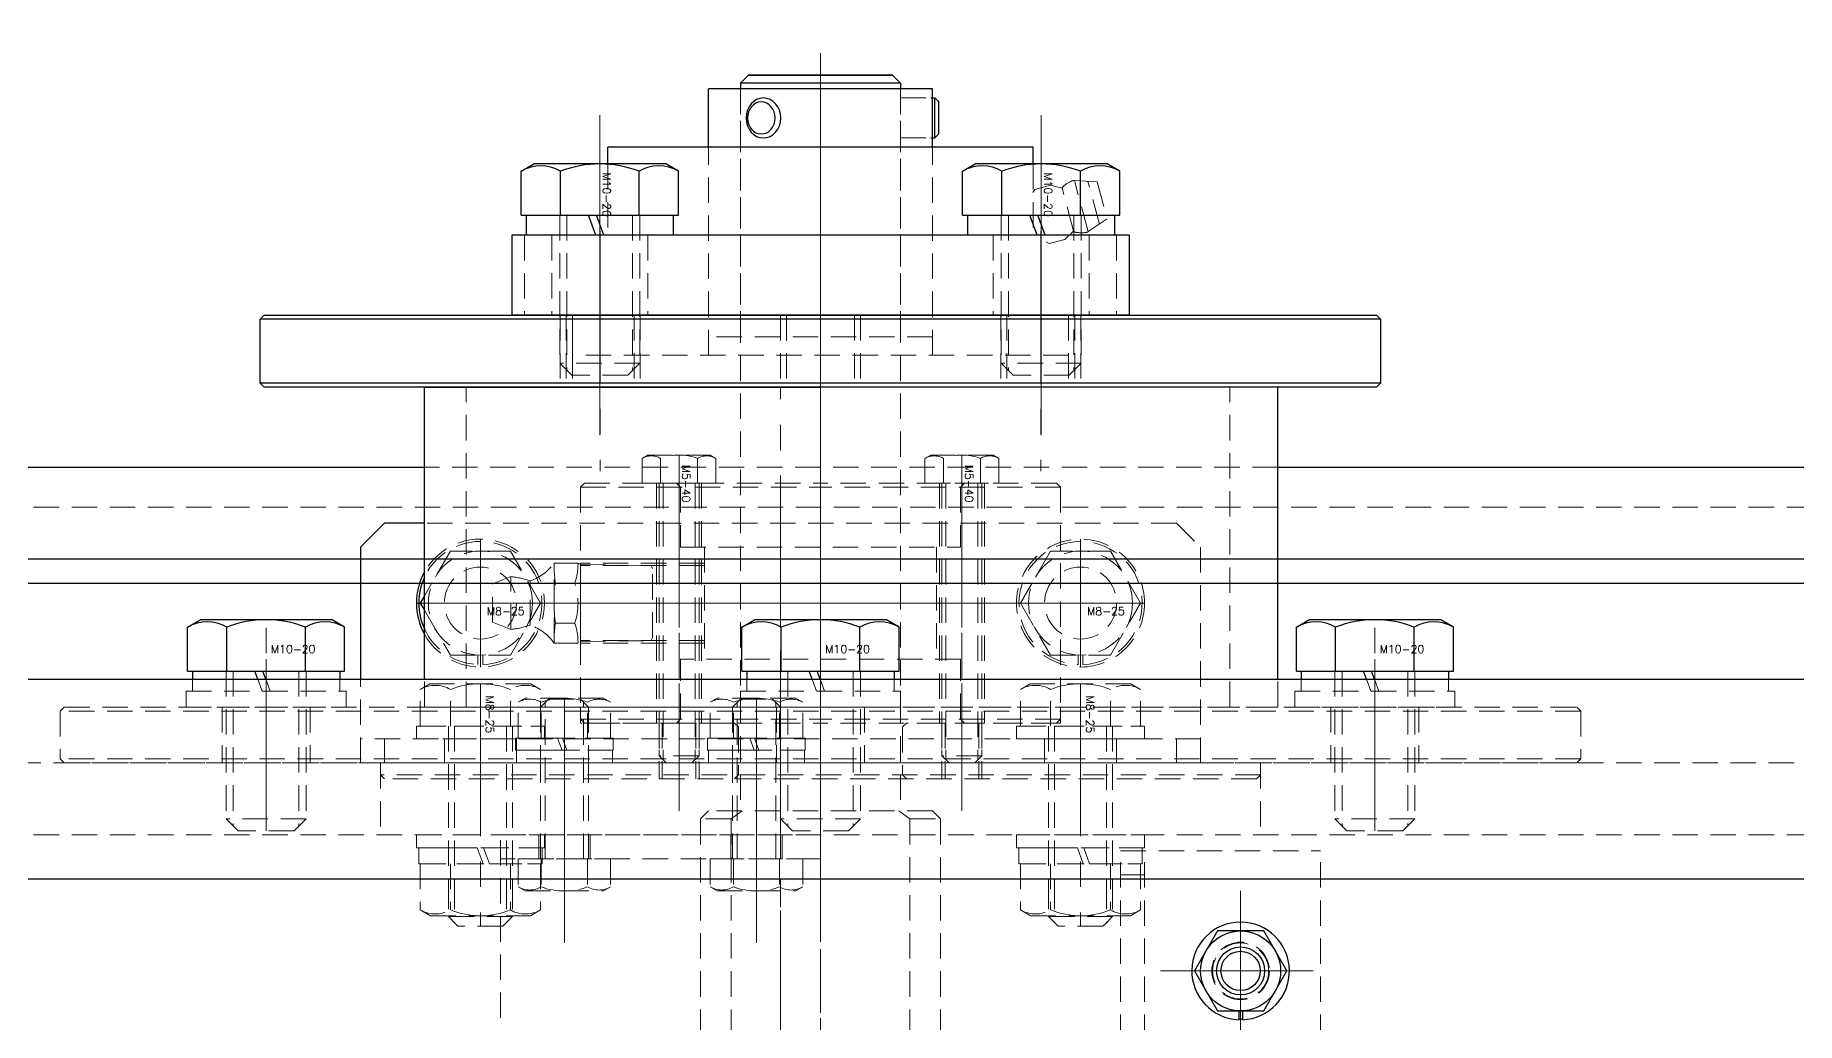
# Model space of a CAD drawing. Header units: millimetres. Extents: x 0 to 51411, y 0 to 16902.
# Drawn here: x 2995 to 3215.1, y 8557.9 to 8681.4 of the extents above; entities that cross this region are included whole.
import ezdxf

# ---------------------------------------------------------------- set-up
doc = ezdxf.new("R2010")
doc.units = ezdxf.units.MM
doc.linetypes.add('CENTER2', pattern=[28.575, 19.05, -3.175, 3.175, -3.175])
doc.linetypes.add('HIDDEN2', pattern=[4.7625, 3.175, -1.5875])
for name, color, linetype, lineweight in [('01_外形線', 7, 'Continuous', 25), ('03_かくれ線', 6, 'HIDDEN2', 13), ('04_中心線', 1, 'CENTER2', 9)]:
    doc.layers.add(name, color=color, linetype=linetype, lineweight=lineweight)
doc.styles.add('KSS_TXT', font='txt.shx', dxfattribs={"bigfont": 'extfont2.shx'})

msp = doc.modelspace()

# ---------------------------------------------------------------- linework, layer by layer
at = {"layer": '01_外形線'}
for p, q in [((3083.139, 8675.366), (3084.139, 8676.366)), ((3083.139, 8675.366), (3084.139, 8676.366)), ((3103.139, 8675.366), (3083.139, 8675.366)), ((3103.139, 8675.366), (3083.139, 8675.366)), ((3083.139, 8675.366), (3083.139, 8674.666)), ((3102.139, 8676.366), (3084.139, 8676.366)), ((3084.139, 8676.366), (3102.139, 8676.366)), ((3103.139, 8675.366), (3102.139, 8676.366)), ((3102.139, 8676.366), (3103.139, 8675.366)), ((3103.139, 8675.366), (3103.139, 8674.666)), ((3107.139, 8674.666), (3079.139, 8674.666)), ((3079.139, 8667.366), (3079.139, 8674.666)), ((3106.914, 8673.516), (3107.414, 8673.516)), ((3107.139, 8667.366), (3107.139, 8674.666)), ((3107.914, 8673.016), (3107.414, 8673.516)), ((3107.414, 8668.516), (3107.414, 8673.516)), ((3107.914, 8669.016), (3107.914, 8673.016)), ((3107.914, 8669.016), (3107.414, 8668.516)), ((3119.716, 8667.366), (3066.562, 8667.366)), ((3066.562, 8665.266), (3066.562, 8667.366)), ((3106.914, 8668.516), (3107.414, 8668.516)), ((3119.716, 8665.266), (3119.716, 8667.366)), ((3055.747, 8664.362), (3057.312, 8665.266)), ((3055.747, 8658.866), (3055.747, 8664.362)), ((3073.812, 8665.266), (3057.312, 8665.266)), ((3060.655, 8658.866), (3060.655, 8664.362)), ((3070.47, 8658.866), (3070.47, 8664.362)), ((3075.377, 8664.362), (3073.812, 8665.266)), ((3075.377, 8658.866), (3075.377, 8664.362)), ((3110.901, 8664.362), (3112.466, 8665.266)), ((3110.901, 8658.866), (3110.901, 8664.362)), ((3128.966, 8665.266), (3112.466, 8665.266)), ((3115.809, 8658.866), (3115.809, 8664.362)), ((3125.624, 8658.866), (3125.624, 8664.362)), ((3130.531, 8664.362), (3128.966, 8665.266)), ((3130.531, 8658.866), (3130.531, 8664.362)), ((3055.747, 8658.866), (3075.377, 8658.866)), ((3056.362, 8658.866), (3056.362, 8656.366)), ((3065.062, 8656.366), (3064.152, 8658.866)), ((3066.062, 8656.366), (3065.152, 8658.866)), ((3074.762, 8656.366), (3074.762, 8658.866)), ((3110.901, 8658.866), (3130.531, 8658.866)), ((3111.516, 8658.866), (3111.516, 8656.366)), ((3120.216, 8656.366), (3119.306, 8658.866)), ((3121.216, 8656.366), (3120.306, 8658.866)), ((3129.916, 8656.366), (3129.916, 8658.866)), ((3131.716, 8656.366), (3054.562, 8656.366)), ((3054.562, 8656.366), (3054.562, 8646.366)), ((3074.762, 8656.366), (3056.362, 8656.366)), ((3129.916, 8656.366), (3111.516, 8656.366)), ((3131.716, 8656.366), (3131.716, 8646.366)), ((3023.139, 8645.866), (3023.639, 8646.366)), ((3023.139, 8637.866), (3023.139, 8645.866)), ((3163.139, 8645.866), (3023.139, 8645.866)), ((3023.639, 8646.366), (3162.639, 8646.366)), ((3131.716, 8646.366), (3054.562, 8646.366)), ((3162.639, 8646.366), (3163.139, 8645.866)), ((3163.139, 8645.866), (3163.139, 8637.866)), ((3023.639, 8637.366), (3023.139, 8637.866)), ((3163.139, 8637.866), (3023.139, 8637.866)), ((3163.139, 8637.866), (3162.639, 8637.366)), ((3162.639, 8637.366), (3023.639, 8637.366)), ((3043.646, 8637.366), (3093.139, 8637.366)), ((3043.646, 8600.866), (3043.646, 8637.366)), ((3150.289, 8637.366), (3093.139, 8637.366)), ((3150.289, 8600.866), (3150.289, 8637.366)), ((3150.289, 8627.366), (3248.139, 8627.366)), ((2928.139, 8612.866), (3728.139, 8612.866)), ((3043.646, 8611.253), (3043.134, 8610.366)), ((3043.134, 8610.366), (3043.646, 8609.479)), ((3014.042, 8607.362), (3015.607, 8608.266)), ((3014.042, 8601.866), (3014.042, 8607.362)), ((3032.107, 8608.266), (3015.607, 8608.266)), ((3018.95, 8601.866), (3018.95, 8607.362)), ((3028.765, 8601.866), (3028.765, 8607.362)), ((3033.672, 8607.362), (3032.107, 8608.266)), ((3033.672, 8601.866), (3033.672, 8607.362)), ((3083.324, 8607.362), (3084.889, 8608.266)), ((3083.324, 8601.866), (3083.324, 8607.362)), ((3101.389, 8608.266), (3084.889, 8608.266)), ((3088.232, 8601.866), (3088.232, 8607.362)), ((3098.047, 8601.866), (3098.047, 8607.362)), ((3102.954, 8607.362), (3101.389, 8608.266)), ((3102.954, 8601.866), (3102.954, 8607.362)), ((3152.606, 8607.362), (3154.171, 8608.266)), ((3152.606, 8601.866), (3152.606, 8607.362)), ((3170.671, 8608.266), (3154.171, 8608.266)), ((3157.514, 8601.866), (3157.514, 8607.362)), ((3167.329, 8601.866), (3167.329, 8607.362)), ((3172.236, 8607.362), (3170.671, 8608.266)), ((3172.236, 8601.866), (3172.236, 8607.362)), ((3014.042, 8601.866), (3033.672, 8601.866)), ((3014.657, 8601.866), (3014.657, 8600.866)), ((3022.811, 8600.866), (3022.447, 8601.866)), ((3023.811, 8600.866), (3023.447, 8601.866)), ((3033.057, 8601.866), (3033.057, 8600.866)), ((3083.324, 8601.866), (3102.954, 8601.866)), ((3083.939, 8601.866), (3083.939, 8600.866)), ((3092.093, 8600.866), (3091.729, 8601.866)), ((3093.093, 8600.866), (3092.729, 8601.866)), ((3102.339, 8601.866), (3102.339, 8600.866)), ((3152.606, 8601.866), (3172.236, 8601.866)), ((3153.221, 8601.866), (3153.221, 8600.866)), ((3161.375, 8600.866), (3161.011, 8601.866)), ((3162.375, 8600.866), (3162.011, 8601.866)), ((3171.621, 8601.866), (3171.621, 8600.866)), ((3142.752, 8569.366), (3139.866, 8564.366)), ((3148.526, 8569.366), (3142.752, 8569.366)), ((3151.413, 8564.366), (3148.526, 8569.366)), ((3139.866, 8564.366), (3142.752, 8559.366)), ((3148.526, 8559.366), (3151.413, 8564.366)), ((3142.752, 8559.366), (3148.526, 8559.366)), ((3145.414, 8559.366), (3145.414, 8558.27)), ((3145.864, 8559.366), (3145.864, 8558.27))]:
    msp.add_line(p, q, dxfattribs=at)
for points in [[(2928.139, 8600.866), (2928.139, 8627.366), (3043.646, 8627.366)], [(3043.646, 8620.366), (3038.639, 8620.366), (3035.639, 8617.366), (3035.639, 8600.866)]]:
    msp.add_lwpolyline(points, dxfattribs=at)
msp.add_lwpolyline([(2928.139, 8575.866), (3728.139, 8575.866), (3728.139, 8615.866), (2928.139, 8615.866)], close=True, dxfattribs=at)
msp.add_lwpolyline([(2923.139, 8600.866), (3478.139, 8600.866, -0.4142136), (3488.139, 8590.866), (3488.139, 8310.866, -0.4142136), (3478.139, 8300.866), (2923.139, 8300.866), (2923.139, 8600.866)], format="xyb", dxfattribs=at)
for radius in [5, 3, 2.458]:
    msp.add_circle((3145.639, 8564.366), radius, dxfattribs=at)
for centre, radius, start, end in [((3058.201, 8660.112), 4.907, 60.00001, 119.99999), ((3065.562, 8651.487), 13.779, 69.136, 110.864), ((3072.923, 8660.112), 4.907, 60.00001, 119.99999), ((3113.355, 8660.112), 4.907, 60.00001, 119.99999), ((3120.716, 8651.487), 13.779, 69.136, 110.864), ((3128.078, 8660.112), 4.907, 60.00001, 119.99999), ((3050.639, 8610.366), 8, 150.94678, 209.05322), ((3050.639, 8610.366), 7.7, 155.26154, 204.73846), ((3016.496, 8603.112), 4.907, 60.00001, 119.99999), ((3023.857, 8594.487), 13.779, 69.136, 110.864), ((3031.218, 8603.112), 4.907, 60.00001, 119.99999), ((3085.778, 8603.112), 4.907, 60.00001, 119.99999), ((3093.139, 8594.487), 13.779, 69.136, 110.864), ((3100.5, 8603.112), 4.907, 60.00001, 119.99999), ((3155.06, 8603.112), 4.907, 60.00001, 119.99999), ((3162.421, 8594.487), 13.779, 69.136, 110.864), ((3169.782, 8603.112), 4.907, 60.00001, 119.99999), ((3145.639, 8564.366), 6.1, 272.11385, 267.88615), ((3145.639, 8564.366), 6, 267.88615, 272.1491)]:
    msp.add_arc(centre, radius, start, end, dxfattribs=at)
at = {"layer": '01_外形線', "extrusion": (0, 0, -1)}
for centre, major_axis in [((3086.002, 8671.016), (0, -2.5)), ((3085.752, 8671.016), (0, -2))]:
    msp.add_ellipse(centre, major_axis=major_axis, ratio=0.8660254, dxfattribs=at)
at = {"layer": '03_かくれ線'}
for p, q in [((3083.139, 8674.666), (3083.139, 8584.366)), ((3083.139, 8643.666), (3083.139, 8674.666)), ((3103.139, 8674.666), (3103.139, 8584.366)), ((3103.139, 8643.666), (3103.139, 8674.666)), ((3103.139, 8673.525), (3106.914, 8673.516)), ((3079.139, 8641.366), (3079.139, 8667.366)), ((3103.139, 8668.525), (3106.914, 8668.516)), ((3107.139, 8641.366), (3107.139, 8667.366)), ((3066.562, 8665.266), (3066.562, 8656.366)), ((3119.716, 8665.266), (3119.716, 8656.366)), ((3119.906, 8662.068), (3121.878, 8662.596)), ((3121.878, 8662.596), (3123.326, 8662.259)), ((3124.775, 8656.85), (3123.326, 8662.259)), ((3124.884, 8663.194), (3127.725, 8663.024)), ((3126.592, 8656.819), (3124.884, 8663.194)), ((3127.999, 8657.748), (3126.567, 8663.093)), ((3127.725, 8663.024), (3128.967, 8658.387)), ((3119.693, 8661.7), (3119.906, 8662.068)), ((3060.562, 8658.866), (3060.562, 8640.366)), ((3061.462, 8658.866), (3061.462, 8639.466)), ((3069.662, 8658.866), (3069.662, 8639.466)), ((3070.562, 8658.866), (3070.562, 8640.366)), ((3115.716, 8658.866), (3115.716, 8640.366)), ((3116.616, 8658.866), (3116.616, 8639.466)), ((3124.816, 8658.866), (3124.816, 8639.466)), ((3125.716, 8658.866), (3125.716, 8640.366)), ((3128.967, 8658.387), (3126.592, 8656.819)), ((3056.139, 8656.366), (3056.139, 8646.366)), ((3059.562, 8656.366), (3059.562, 8646.366)), ((3071.562, 8656.366), (3071.562, 8646.366)), ((3114.716, 8656.366), (3114.716, 8646.366)), ((3121.717, 8655.306), (3121.35, 8655.518)), ((3121.717, 8655.306), (3123.69, 8655.835)), ((3123.69, 8655.835), (3124.233, 8656.343)), ((3124.258, 8656.366), (3124.775, 8656.85)), ((3126.716, 8656.366), (3126.716, 8646.366)), ((3130.139, 8656.366), (3130.139, 8646.366)), ((3060.589, 8646.366), (3060.589, 8637.366)), ((3061.339, 8646.366), (3061.339, 8637.366)), ((3062.139, 8646.366), (3062.139, 8637.366)), ((3062.139, 8641.366), (3062.139, 8646.366)), ((3069.839, 8646.366), (3069.839, 8637.366)), ((3070.589, 8646.366), (3070.589, 8637.366)), ((3088.139, 8646.366), (3088.139, 8637.366)), ((3088.889, 8646.366), (3088.889, 8637.366)), ((3097.389, 8646.366), (3097.389, 8637.366)), ((3098.139, 8646.366), (3098.139, 8637.366)), ((3115.689, 8646.366), (3115.689, 8637.366)), ((3116.439, 8646.366), (3116.439, 8637.366)), ((3124.139, 8646.366), (3124.139, 8637.366)), ((3124.139, 8646.366), (3124.139, 8641.366)), ((3124.939, 8646.366), (3124.939, 8637.366)), ((3125.689, 8646.366), (3125.689, 8637.366)), ((3107.139, 8643.666), (3079.139, 8643.666)), ((3060.562, 8640.366), (3062.062, 8638.866)), ((3070.562, 8640.366), (3060.562, 8640.366)), ((3124.139, 8641.366), (3062.139, 8641.366)), ((3070.562, 8640.366), (3069.062, 8638.866)), ((3115.716, 8640.366), (3117.216, 8638.866)), ((3125.716, 8640.366), (3115.716, 8640.366)), ((3125.716, 8640.366), (3124.216, 8638.866)), ((3069.062, 8638.866), (3062.062, 8638.866)), ((3124.216, 8638.866), (3117.216, 8638.866)), ((3048.842, 8597.366), (3048.842, 8637.366)), ((3093.139, 8597.366), (3093.139, 8637.366)), ((3144.289, 8597.366), (3144.289, 8637.366)), ((3150.289, 8627.366), (3043.646, 8627.366)), ((3070.843, 8628.451), (3071.562, 8628.866)), ((3070.843, 8625.366), (3070.843, 8628.451)), ((3079.362, 8628.866), (3071.562, 8628.866)), ((3073.152, 8625.366), (3073.152, 8628.451)), ((3077.771, 8625.366), (3077.771, 8628.451)), ((3080.08, 8628.451), (3079.362, 8628.866)), ((3080.08, 8625.366), (3080.08, 8628.451)), ((3106.198, 8628.451), (3106.917, 8628.866)), ((3106.198, 8625.366), (3106.198, 8628.451)), ((3114.717, 8628.866), (3106.917, 8628.866)), ((3108.507, 8625.366), (3108.507, 8628.451)), ((3113.126, 8625.366), (3113.126, 8628.451)), ((3115.436, 8628.451), (3114.717, 8628.866)), ((3115.436, 8625.366), (3115.436, 8628.451)), ((3063.139, 8624.866), (3063.639, 8625.366)), ((3063.139, 8624.866), (3063.139, 8595.866)), ((3063.139, 8624.866), (3093.139, 8624.866)), ((3063.639, 8625.366), (3093.139, 8625.366)), ((3070.843, 8625.366), (3080.08, 8625.366)), ((3072.662, 8625.366), (3072.662, 8595.366)), ((3072.962, 8625.366), (3072.962, 8591.266)), ((3073.462, 8625.366), (3073.462, 8590.766)), ((3075.139, 8625.366), (3075.639, 8624.866)), ((3075.639, 8624.866), (3075.639, 8617.366)), ((3077.462, 8625.366), (3077.462, 8590.766)), ((3077.962, 8625.366), (3077.962, 8591.266)), ((3078.262, 8625.366), (3078.262, 8595.366)), ((3122.639, 8625.366), (3093.139, 8625.366)), ((3123.139, 8624.866), (3093.139, 8624.866)), ((3106.198, 8625.366), (3115.436, 8625.366)), ((3108.017, 8625.366), (3108.017, 8595.366)), ((3108.317, 8625.366), (3108.317, 8591.266)), ((3108.817, 8625.366), (3108.817, 8590.766)), ((3111.139, 8625.366), (3110.639, 8624.866)), ((3110.639, 8624.866), (3110.639, 8617.366)), ((3112.817, 8625.366), (3112.817, 8590.766)), ((3113.317, 8625.366), (3113.317, 8591.266)), ((3113.617, 8625.366), (3113.617, 8595.366)), ((3123.139, 8624.866), (3122.639, 8625.366)), ((3123.139, 8624.866), (3123.139, 8595.866)), ((2928.139, 8622.366), (3248.139, 8622.366)), ((3137.639, 8620.366), (3043.646, 8620.366)), ((3137.639, 8620.366), (3140.639, 8617.366)), ((3046.886, 8616.866), (3043.646, 8611.253)), ((3054.392, 8616.866), (3046.886, 8616.866)), ((3050.639, 8617.866), (3050.639, 8602.866)), ((3050.639, 8604.766), (3050.639, 8615.966)), ((3058.145, 8610.366), (3054.392, 8616.866)), ((3075.639, 8617.366), (3110.639, 8617.366)), ((3078.639, 8617.366), (3078.639, 8603.366)), ((3107.639, 8617.366), (3107.639, 8603.366)), ((3121.886, 8616.866), (3118.134, 8610.366)), ((3129.392, 8616.866), (3121.886, 8616.866)), ((3125.639, 8617.866), (3125.639, 8602.866)), ((3125.639, 8604.766), (3125.639, 8615.966)), ((3133.145, 8610.366), (3129.392, 8616.866)), ((3140.639, 8617.366), (3140.639, 8590.366)), ((3052.139, 8612.766), (3054.439, 8613.666)), ((3054.439, 8607.066), (3054.439, 8613.666)), ((3059.839, 8605.366), (3059.839, 8615.366)), ((3059.839, 8615.366), (3062.839, 8615.366)), ((3063.139, 8615.166), (3062.839, 8615.366)), ((3078.639, 8615.366), (3063.139, 8615.366)), ((3063.139, 8615.166), (3071.969, 8615.068)), ((3063.139, 8605.566), (3063.139, 8615.166)), ((3078.639, 8615.066), (3063.139, 8615.066)), ((3063.139, 8606.035), (3063.139, 8614.697)), ((3072.139, 8614.697), (3071.969, 8615.068)), ((3072.139, 8606.035), (3072.139, 8614.697)), ((3052.139, 8607.966), (3052.139, 8612.766)), ((3056.876, 8607.595), (3056.876, 8613.137)), ((3060.01, 8612.866), (3062.419, 8612.866)), ((3043.646, 8609.479), (3046.886, 8603.866)), ((3051.639, 8610.366), (3073.139, 8610.366)), ((3054.392, 8603.866), (3058.145, 8610.366)), ((3118.134, 8610.366), (3121.886, 8603.866)), ((3129.392, 8603.866), (3133.145, 8610.366)), ((3052.139, 8607.966), (3054.439, 8607.066)), ((3060.01, 8607.866), (3062.419, 8607.866)), ((3059.839, 8605.366), (3062.839, 8605.366)), ((3078.639, 8605.666), (3063.139, 8605.666)), ((3063.139, 8605.566), (3071.97, 8605.666)), ((3078.639, 8605.366), (3063.139, 8605.366)), ((3072.139, 8606.035), (3071.969, 8605.663)), ((3046.886, 8603.866), (3054.392, 8603.866)), ((3050.339, 8603.866), (3050.339, 8602.672)), ((3050.939, 8603.866), (3050.939, 8602.672)), ((3110.639, 8603.366), (3075.639, 8603.366)), ((3075.639, 8595.866), (3075.639, 8603.366)), ((3110.639, 8595.866), (3110.639, 8603.366)), ((3121.886, 8603.866), (3129.392, 8603.866)), ((3125.339, 8603.866), (3125.339, 8602.672)), ((3125.939, 8603.866), (3125.939, 8602.672)), ((3014.657, 8599.366), (3014.657, 8600.866)), ((3018.857, 8601.866), (3018.857, 8583.366)), ((3019.757, 8601.866), (3019.757, 8582.466)), ((3022.811, 8600.866), (3023.357, 8599.366)), ((3023.811, 8600.866), (3024.357, 8599.366)), ((3027.957, 8601.866), (3027.957, 8582.466)), ((3028.857, 8601.866), (3028.857, 8583.366)), ((3033.057, 8599.366), (3033.057, 8600.866)), ((3035.639, 8590.366), (3035.639, 8600.866)), ((3043.646, 8597.366), (3043.646, 8600.866)), ((3083.939, 8599.366), (3083.939, 8600.866)), ((3088.139, 8601.866), (3088.139, 8583.366)), ((3089.039, 8601.866), (3089.039, 8582.466)), ((3092.093, 8600.866), (3092.639, 8599.366)), ((3093.093, 8600.866), (3093.639, 8599.366)), ((3097.239, 8601.866), (3097.239, 8582.466)), ((3098.139, 8601.866), (3098.139, 8583.366)), ((3102.339, 8599.366), (3102.339, 8600.866)), ((3150.289, 8597.366), (3150.289, 8600.866)), ((3153.221, 8599.366), (3153.221, 8600.866)), ((3157.421, 8601.866), (3157.421, 8583.366)), ((3158.321, 8601.866), (3158.321, 8582.466)), ((3161.375, 8600.866), (3161.921, 8599.366)), ((3162.375, 8600.866), (3162.921, 8599.366)), ((3166.521, 8601.866), (3166.521, 8582.466)), ((3167.421, 8601.866), (3167.421, 8583.366)), ((3171.621, 8599.366), (3171.621, 8600.866)), ((3013.857, 8599.366), (3033.857, 8599.366)), ((3013.857, 8599.366), (3013.857, 8597.366)), ((3033.857, 8599.366), (3033.857, 8597.366)), ((3043.134, 8599.57), (3044.339, 8600.266)), ((3043.134, 8594.966), (3043.134, 8599.57)), ((3056.939, 8600.266), (3044.339, 8600.266)), ((3046.886, 8594.966), (3046.886, 8599.57)), ((3054.392, 8594.966), (3054.392, 8599.57)), ((3055.366, 8597.962), (3056.239, 8598.466)), ((3066.039, 8598.466), (3056.239, 8598.466)), ((3058.145, 8599.57), (3056.939, 8600.266)), ((3058.139, 8597.366), (3059.139, 8598.366)), ((3058.145, 8594.966), (3058.145, 8599.57)), ((3059.139, 8598.366), (3063.139, 8598.366)), ((3061.139, 8598.466), (3061.139, 8593.466)), ((3064.139, 8597.366), (3063.139, 8598.366)), ((3066.913, 8597.962), (3066.039, 8598.466)), ((3079.366, 8597.962), (3080.239, 8598.466)), ((3090.039, 8598.466), (3080.239, 8598.466)), ((3082.139, 8597.366), (3083.139, 8598.366)), ((3083.139, 8599.366), (3103.139, 8599.366)), ((3083.139, 8599.366), (3083.139, 8597.366)), ((3083.139, 8598.366), (3087.139, 8598.366)), ((3085.139, 8598.466), (3085.139, 8593.466)), ((3088.139, 8597.366), (3087.139, 8598.366)), ((3090.913, 8597.962), (3090.039, 8598.466)), ((3103.139, 8599.366), (3103.139, 8597.366)), ((3118.134, 8599.57), (3119.339, 8600.266)), ((3118.134, 8594.966), (3118.134, 8599.57)), ((3131.939, 8600.266), (3119.339, 8600.266)), ((3121.886, 8594.966), (3121.886, 8599.57)), ((3129.392, 8594.966), (3129.392, 8599.57)), ((3133.145, 8599.57), (3131.939, 8600.266)), ((3133.145, 8594.966), (3133.145, 8599.57)), ((3152.421, 8599.366), (3172.421, 8599.366)), ((3152.421, 8599.366), (3152.421, 8597.366)), ((3172.421, 8599.366), (3172.421, 8597.366)), ((2998.639, 8597.366), (2998.139, 8596.866)), ((2998.139, 8596.866), (2998.139, 8590.866)), ((3188.139, 8596.866), (2998.139, 8596.866)), ((2998.639, 8597.366), (3187.639, 8597.366)), ((3013.857, 8597.366), (3033.857, 8597.366)), ((3018.357, 8597.366), (3018.357, 8590.366)), ((3029.357, 8597.366), (3029.357, 8590.366)), ((3043.646, 8597.366), (3093.139, 8597.366)), ((3055.366, 8593.466), (3055.366, 8597.962)), ((3058.139, 8597.366), (3064.139, 8597.366)), ((3058.139, 8597.366), (3058.139, 8590.966)), ((3058.252, 8593.466), (3058.252, 8597.962)), ((3058.739, 8578.366), (3058.739, 8597.966)), ((3063.139, 8595.366), (3063.139, 8597.366)), ((3063.539, 8578.366), (3063.539, 8597.966)), ((3064.026, 8593.466), (3064.026, 8597.962)), ((3064.139, 8597.366), (3064.139, 8590.966)), ((3066.913, 8593.466), (3066.913, 8597.962)), ((3079.366, 8593.466), (3079.366, 8597.962)), ((3082.139, 8597.366), (3088.139, 8597.366)), ((3082.139, 8597.366), (3082.139, 8590.966)), ((3082.252, 8593.466), (3082.252, 8597.962)), ((3082.739, 8578.366), (3082.739, 8597.966)), ((3083.139, 8597.366), (3103.139, 8597.366)), ((3087.539, 8578.366), (3087.539, 8597.966)), ((3087.639, 8597.366), (3087.639, 8590.366)), ((3088.026, 8593.466), (3088.026, 8597.962)), ((3088.139, 8597.366), (3088.139, 8590.966)), ((3090.913, 8593.466), (3090.913, 8597.962)), ((3150.289, 8597.366), (3093.139, 8597.366)), ((3098.639, 8597.366), (3098.639, 8590.366)), ((3123.139, 8595.366), (3123.139, 8597.366)), ((3152.421, 8597.366), (3172.421, 8597.366)), ((3156.921, 8597.366), (3156.921, 8590.366)), ((3167.921, 8597.366), (3167.921, 8590.366)), ((3187.639, 8597.366), (3188.139, 8596.866)), ((3188.139, 8596.866), (3188.139, 8590.866)), ((3042.639, 8594.966), (3058.639, 8594.966)), ((3042.639, 8593.366), (3042.639, 8594.966)), ((3043.134, 8594.966), (3058.145, 8594.966)), ((3046.639, 8594.966), (3046.639, 8575.266)), ((3047.389, 8594.966), (3047.389, 8575.266)), ((3053.889, 8594.966), (3053.889, 8575.266)), ((3054.639, 8594.966), (3054.639, 8575.266)), ((3058.639, 8593.366), (3058.639, 8594.966)), ((3063.139, 8595.866), (3093.139, 8595.866)), ((3063.139, 8595.866), (3063.639, 8595.366)), ((3082.389, 8595.366), (3063.139, 8595.366)), ((3063.639, 8595.366), (3093.139, 8595.366)), ((3072.962, 8595.366), (3072.962, 8588.366)), ((3073.362, 8595.366), (3073.362, 8588.366)), ((3075.639, 8595.866), (3075.139, 8595.366)), ((3077.562, 8595.366), (3077.562, 8588.366)), ((3077.962, 8595.366), (3077.962, 8588.366)), ((3082.389, 8595.366), (3082.889, 8594.866)), ((3082.889, 8594.866), (3082.889, 8588.866)), ((3123.139, 8595.866), (3093.139, 8595.866)), ((3122.639, 8595.366), (3093.139, 8595.366)), ((3103.889, 8595.366), (3103.389, 8594.866)), ((3103.389, 8594.866), (3103.389, 8588.866)), ((3123.139, 8595.366), (3103.889, 8595.366)), ((3108.317, 8595.366), (3108.317, 8588.366)), ((3108.717, 8595.366), (3108.717, 8588.366)), ((3110.639, 8595.866), (3111.139, 8595.366)), ((3112.917, 8595.366), (3112.917, 8588.366)), ((3113.317, 8595.366), (3113.317, 8588.366)), ((3117.639, 8594.966), (3133.639, 8594.966)), ((3117.639, 8593.366), (3117.639, 8594.966)), ((3118.134, 8594.966), (3133.145, 8594.966)), ((3121.639, 8594.966), (3121.639, 8575.266)), ((3122.389, 8594.966), (3122.389, 8575.266)), ((3123.139, 8595.866), (3122.639, 8595.366)), ((3128.889, 8594.966), (3128.889, 8575.266)), ((3129.639, 8594.966), (3129.639, 8575.266)), ((3133.639, 8593.366), (3133.639, 8594.966)), ((3140.639, 8593.366), (3035.639, 8593.366)), ((3038.639, 8590.366), (3038.639, 8593.366)), ((3058.639, 8593.366), (3042.639, 8593.366)), ((3046.139, 8590.366), (3046.139, 8593.366)), ((3060.293, 8593.466), (3055.039, 8593.466)), ((3055.039, 8593.466), (3055.039, 8591.966)), ((3060.839, 8591.966), (3055.039, 8591.966)), ((3055.139, 8590.366), (3055.139, 8593.366)), ((3055.139, 8591.966), (3067.139, 8591.966)), ((3055.139, 8591.966), (3055.139, 8590.366)), ((3066.913, 8593.466), (3055.366, 8593.466)), ((3060.839, 8591.966), (3060.293, 8593.466)), ((3067.239, 8593.466), (3060.893, 8593.466)), ((3061.439, 8591.966), (3060.893, 8593.466)), ((3061.139, 8593.466), (3061.139, 8591.966)), ((3067.239, 8591.966), (3061.439, 8591.966)), ((3067.139, 8591.966), (3067.139, 8590.366)), ((3067.239, 8591.966), (3067.239, 8593.466)), ((3084.293, 8593.466), (3079.039, 8593.466)), ((3079.039, 8593.466), (3079.039, 8591.966)), ((3084.839, 8591.966), (3079.039, 8591.966)), ((3079.139, 8591.966), (3091.139, 8591.966)), ((3079.139, 8591.966), (3079.139, 8590.366)), ((3090.913, 8593.466), (3079.366, 8593.466)), ((3084.839, 8591.966), (3084.293, 8593.466)), ((3091.239, 8593.466), (3084.893, 8593.466)), ((3085.439, 8591.966), (3084.893, 8593.466)), ((3085.139, 8593.466), (3085.139, 8591.966)), ((3091.239, 8591.966), (3085.439, 8591.966)), ((3091.139, 8591.966), (3091.139, 8590.366)), ((3091.239, 8591.966), (3091.239, 8593.466)), ((3133.639, 8593.366), (3117.639, 8593.366)), ((3121.139, 8590.366), (3121.139, 8593.366)), ((3130.139, 8590.366), (3130.139, 8593.366)), ((3137.639, 8590.366), (3137.639, 8593.366)), ((2998.139, 8590.866), (2998.639, 8590.366)), ((3188.139, 8590.866), (2998.139, 8590.866)), ((3187.639, 8590.366), (2998.639, 8590.366)), ((3140.639, 8590.366), (3035.639, 8590.366)), ((3038.139, 8590.366), (3038.139, 8581.366)), ((3038.139, 8588.866), (3038.139, 8590.366)), ((3055.139, 8590.366), (3067.139, 8590.366)), ((3058.139, 8578.366), (3058.139, 8590.966)), ((3064.139, 8578.366), (3064.139, 8590.966)), ((3072.962, 8591.266), (3073.862, 8590.366)), ((3077.962, 8591.266), (3072.962, 8591.266)), ((3077.062, 8590.366), (3073.862, 8590.366)), ((3077.962, 8591.266), (3077.062, 8590.366)), ((3079.139, 8590.366), (3091.139, 8590.366)), ((3082.139, 8578.366), (3082.139, 8590.966)), ((3088.139, 8578.366), (3088.139, 8590.966)), ((3108.317, 8591.266), (3109.217, 8590.366)), ((3113.317, 8591.266), (3108.317, 8591.266)), ((3112.417, 8590.366), (3109.217, 8590.366)), ((3113.317, 8591.266), (3112.417, 8590.366)), ((3148.139, 8590.366), (3148.139, 8581.366)), ((3148.139, 8590.366), (3148.139, 8588.866)), ((3188.139, 8590.866), (3187.639, 8590.366)), ((3038.639, 8588.366), (3038.139, 8588.866)), ((3148.139, 8588.866), (3038.139, 8588.866)), ((3147.639, 8588.366), (3038.639, 8588.366)), ((3082.889, 8588.866), (3082.389, 8588.366)), ((3103.389, 8588.866), (3103.889, 8588.366)), ((3147.639, 8588.366), (3148.139, 8588.866)), ((3018.857, 8583.366), (3020.357, 8581.866)), ((3028.857, 8583.366), (3018.857, 8583.366)), ((3028.857, 8583.366), (3027.357, 8581.866)), ((3078.139, 8583.366), (3079.139, 8584.366)), ((3078.139, 8583.366), (3078.139, 8323.366)), ((3081.959, 8583.366), (3078.139, 8583.366)), ((3107.139, 8584.366), (3079.139, 8584.366)), ((3083.341, 8584.366), (3081.959, 8583.366)), ((3081.959, 8583.366), (3081.959, 8317.366)), ((3088.139, 8583.366), (3089.639, 8581.866)), ((3098.139, 8583.366), (3088.139, 8583.366)), ((3098.139, 8583.366), (3096.639, 8581.866)), ((3102.937, 8584.366), (3104.32, 8583.366)), ((3104.32, 8583.366), (3104.32, 8317.366)), ((3104.32, 8583.366), (3108.139, 8583.366)), ((3108.139, 8583.366), (3107.139, 8584.366)), ((3108.139, 8583.366), (3108.139, 8323.366)), ((3157.421, 8583.366), (3158.921, 8581.866)), ((3167.421, 8583.366), (3157.421, 8583.366)), ((3167.421, 8583.366), (3165.921, 8581.866)), ((3027.357, 8581.866), (3020.357, 8581.866)), ((3042.639, 8581.366), (3058.639, 8581.366)), ((3042.639, 8579.766), (3042.639, 8581.366)), ((3053.139, 8320.366), (3053.139, 8581.366)), ((3053.139, 8581.366), (3093.139, 8581.366)), ((3057.939, 8578.366), (3057.939, 8581.366)), ((3058.639, 8579.766), (3058.639, 8581.366)), ((3064.339, 8578.366), (3064.339, 8581.366)), ((3081.939, 8578.366), (3081.939, 8581.366)), ((3088.339, 8578.366), (3088.339, 8581.366)), ((3096.639, 8581.866), (3089.639, 8581.866)), ((3093.139, 8581.366), (3093.139, 8320.366)), ((3117.639, 8581.366), (3133.639, 8581.366)), ((3117.639, 8579.766), (3117.639, 8581.366)), ((3133.639, 8579.766), (3133.639, 8581.366)), ((3165.921, 8581.866), (3158.921, 8581.866)), ((3058.639, 8579.766), (3042.639, 8579.766)), ((3042.939, 8579.766), (3050.239, 8579.766)), ((3042.939, 8579.766), (3042.939, 8577.766)), ((3050.239, 8579.766), (3050.967, 8577.766)), ((3051.039, 8579.766), (3058.339, 8579.766)), ((3051.039, 8579.766), (3051.767, 8577.766)), ((3058.339, 8577.766), (3058.339, 8579.766)), ((3133.639, 8579.766), (3117.639, 8579.766)), ((3117.939, 8579.766), (3125.239, 8579.766)), ((3117.939, 8579.766), (3117.939, 8577.766)), ((3125.239, 8579.766), (3125.967, 8577.766)), ((3126.039, 8579.766), (3133.339, 8579.766)), ((3126.039, 8579.766), (3126.767, 8577.766)), ((3130.639, 8579.366), (3155.639, 8579.366)), ((3130.639, 8322.366), (3130.639, 8579.366)), ((3133.339, 8577.766), (3133.339, 8579.766)), ((3133.639, 8322.366), (3133.639, 8579.366)), ((3155.639, 8322.366), (3155.639, 8579.366)), ((3042.939, 8577.766), (3050.967, 8577.766)), ((3043.134, 8577.766), (3058.145, 8577.766)), ((3043.134, 8577.766), (3043.134, 8571.991)), ((3046.886, 8577.766), (3046.886, 8571.991)), ((3051.767, 8577.766), (3058.339, 8577.766)), ((3093.139, 8578.366), (3053.139, 8578.366)), ((3054.392, 8577.766), (3054.392, 8571.991)), ((3055.366, 8578.366), (3055.366, 8574.87)), ((3055.366, 8578.366), (3066.913, 8578.366)), ((3058.145, 8577.766), (3058.145, 8571.991)), ((3058.252, 8578.366), (3058.252, 8574.87)), ((3064.026, 8578.366), (3064.026, 8574.87)), ((3066.913, 8578.366), (3066.913, 8574.87)), ((3079.366, 8578.366), (3079.366, 8574.87)), ((3079.366, 8578.366), (3090.913, 8578.366)), ((3082.252, 8578.366), (3082.252, 8574.87)), ((3088.026, 8578.366), (3088.026, 8574.87)), ((3090.913, 8578.366), (3090.913, 8574.87)), ((3117.939, 8577.766), (3125.967, 8577.766)), ((3118.134, 8577.766), (3133.145, 8577.766)), ((3118.134, 8577.766), (3118.134, 8571.991)), ((3121.886, 8577.766), (3121.886, 8571.991)), ((3126.767, 8577.766), (3133.339, 8577.766)), ((3129.392, 8577.766), (3129.392, 8571.991)), ((3130.639, 8576.366), (3133.639, 8576.366)), ((3133.145, 8577.766), (3133.145, 8571.991)), ((3046.639, 8575.266), (3046.639, 8571.166)), ((3047.389, 8575.266), (3047.389, 8570.416)), ((3053.889, 8575.266), (3053.889, 8570.416)), ((3054.639, 8575.266), (3054.639, 8571.166)), ((3055.366, 8574.87), (3056.239, 8574.366)), ((3056.239, 8574.366), (3066.039, 8574.366)), ((3066.913, 8574.87), (3066.039, 8574.366)), ((3079.366, 8574.87), (3080.239, 8574.366)), ((3080.239, 8574.366), (3090.039, 8574.366)), ((3090.913, 8574.87), (3090.039, 8574.366)), ((3121.639, 8575.266), (3121.639, 8571.166)), ((3122.389, 8575.266), (3122.389, 8570.416)), ((3128.889, 8575.266), (3128.889, 8570.416)), ((3129.639, 8575.266), (3129.639, 8571.166)), ((3043.134, 8571.991), (3044.389, 8571.266)), ((3058.145, 8571.991), (3056.889, 8571.266)), ((3118.134, 8571.991), (3119.389, 8571.266)), ((3133.145, 8571.991), (3131.889, 8571.266)), ((3145.639, 8328.766), (3145.639, 8572.966)), ((3044.389, 8571.266), (3056.889, 8571.266)), ((3054.639, 8571.166), (3046.639, 8571.166)), ((3046.639, 8571.166), (3047.539, 8570.266)), ((3047.539, 8570.266), (3047.839, 8569.966)), ((3053.439, 8569.966), (3047.839, 8569.966)), ((3053.739, 8570.266), (3053.439, 8569.966)), ((3054.639, 8571.166), (3053.739, 8570.266)), ((3119.389, 8571.266), (3131.889, 8571.266)), ((3129.639, 8571.166), (3121.639, 8571.166)), ((3121.639, 8571.166), (3122.539, 8570.266)), ((3122.539, 8570.266), (3122.839, 8569.966)), ((3128.439, 8569.966), (3122.839, 8569.966)), ((3128.739, 8570.266), (3128.439, 8569.966)), ((3129.639, 8571.166), (3128.739, 8570.266)), ((3137.039, 8564.366), (3154.239, 8564.366))]:
    msp.add_line(p, q, dxfattribs=at)
at = {"layer": '03_かくれ線', "transparency": 33554559}
msp.add_line((3088.139, 8325.866), (3088.139, 8575.866), dxfattribs=at)
at = {"layer": '03_かくれ線'}
msp.add_lwpolyline([(2928.139, 8581.366), (3248.139, 8581.366), (3248.139, 8590.366), (2928.139, 8590.366), (2928.139, 8581.366)], dxfattribs=at)
for centre, radius in [((3125.639, 8610.366), 8), ((3050.639, 8610.366), 6.5), ((3125.639, 8610.366), 6.5), ((3050.639, 8610.366), 4.5), ((3050.639, 8610.366), 4.5), ((3125.639, 8610.366), 4.5), ((3125.639, 8610.366), 4.5), ((3145.639, 8564.366), 3.6), ((3145.639, 8564.366), 3.5), ((3145.639, 8564.366), 2.458)]:
    msp.add_circle(centre, radius, dxfattribs=at)
for centre, radius, start, end in [((3071.997, 8626.451), 2.309, 60.00001, 119.99999), ((3075.462, 8622.233), 6.633, 69.62535, 110.37465), ((3078.926, 8626.451), 2.309, 60.00001, 119.99999), ((3107.353, 8626.451), 2.309, 60.00001, 119.99999), ((3110.817, 8622.233), 6.633, 69.62535, 110.37465), ((3114.281, 8626.451), 2.309, 60.00001, 119.99999), ((3050.639, 8610.366), 8, 209.05322, 150.94678), ((3050.639, 8610.366), 7.7, 272.23287, 155.26154), ((3125.639, 8610.366), 7.7, 272.23287, 267.76713), ((3053.281, 8602.45), 11.276, 71.40681, 84.10417), ((3054.927, 8618.812), 6, 288.95365, 324.94921), ((3050.639, 8610.366), 7.7, 204.73846, 267.76713), ((3053.281, 8618.282), 11.276, 275.89583, 288.59319), ((3054.927, 8601.92), 6, 35.05079, 71.04635), ((3045.01, 8596.32), 3.753, 60.00001, 119.99999), ((3050.639, 8589.801), 10.465, 68.98558, 111.01442), ((3056.268, 8596.32), 3.753, 60.00001, 119.99999), ((3056.809, 8595.462), 2.887, 60.00001, 119.99999), ((3061.139, 8589.952), 8.514, 70.18087, 109.81913), ((3065.469, 8595.462), 2.887, 60.00001, 119.99999), ((3080.809, 8595.462), 2.887, 60.00001, 119.99999), ((3085.139, 8589.952), 8.514, 70.18087, 109.81913), ((3089.469, 8595.462), 2.887, 60.00001, 119.99999), ((3120.01, 8596.32), 3.753, 60.00001, 119.99999), ((3125.639, 8589.801), 10.465, 68.98558, 111.01442), ((3131.268, 8596.32), 3.753, 60.00001, 119.99999), ((3056.809, 8577.37), 2.887, 240.00001, 299.99999), ((3061.139, 8582.88), 8.514, 250.18087, 289.81913), ((3065.469, 8577.37), 2.887, 240.00001, 299.99999), ((3080.809, 8577.37), 2.887, 240.00001, 299.99999), ((3085.139, 8582.88), 8.514, 250.18087, 289.81913), ((3089.469, 8577.37), 2.887, 240.00001, 299.99999), ((3045.01, 8575.241), 3.753, 240.00001, 299.99999), ((3050.639, 8581.342), 10.077, 248.13461, 291.86539), ((3056.268, 8575.241), 3.753, 240.00001, 299.99999), ((3120.01, 8575.241), 3.753, 240.00001, 299.99999), ((3125.639, 8581.342), 10.077, 248.13461, 291.86539), ((3131.268, 8575.241), 3.753, 240.00001, 299.99999)]:
    msp.add_arc(centre, radius, start, end, dxfattribs=at)
at = {"layer": '03_かくれ線', "extrusion": (0, 0, -1)}
for centre, major_axis, ratio, start_param, end_param in [((3124.105, 8662.727), (-0.779, -0.467), 0.1832021, 0.0001243, 3.1415927), ((3061.005, 8615.366), (0, -4.8), 0.2427772, 7.3061385, 7.8539816), ((3061.005, 8610.366), (0, -4.8), 0.2427772, 7.3061385, 8.4017922), ((3061.005, 8605.366), (0, -4.8), 0.2427772, 7.8539677, 8.4017922)]:
    msp.add_ellipse(centre, major_axis=major_axis, ratio=ratio, start_param=start_param, end_param=end_param, dxfattribs=at)
at = {"layer": '03_かくれ線'}
for centre, major_axis, ratio, start_param, end_param in [((3125.684, 8656.835), (-0.908, 0.016), 0.1832021, 0.0001243, 3.1415927), ((3061.005, 8615.366), (0, -3.924), 0.4675957, 7.1631657, 7.8539816), ((3061.005, 8610.366), (0, -3.924), 0.4675957, 7.1631657, 8.5447976), ((3061.005, 8605.366), (0, -3.924), 0.4675957, 7.8539816, 8.5447976)]:
    msp.add_ellipse(centre, major_axis=major_axis, ratio=ratio, start_param=start_param, end_param=end_param, dxfattribs=at)
at = {"layer": '04_中心線'}
for p, q in [((3093.139, 8139.366), (3093.139, 8681.366)), ((3093.139, 8638.036), (3093.139, 8677.996)), ((3065.562, 8671.366), (3065.562, 8631.366)), ((3120.716, 8671.366), (3120.716, 8631.366)), ((3065.562, 8638.866), (3065.562, 8665.266)), ((3120.716, 8638.866), (3120.716, 8665.266)), ((3065.589, 8656.866), (3065.589, 8626.866)), ((3093.139, 8656.866), (3093.139, 8626.866)), ((3120.689, 8656.866), (3120.689, 8626.866)), ((3093.139, 8591.366), (3093.139, 8643.366)), ((3088.139, 8264.366), (3088.139, 8637.366)), ((3093.139, 8630.366), (3093.139, 8590.366)), ((3075.462, 8628.866), (3075.462, 8590.366)), ((3110.817, 8628.866), (3110.817, 8590.366)), ((3075.462, 8626.366), (3075.462, 8594.366)), ((3088.139, 8585.366), (3088.139, 8625.366)), ((3110.817, 8626.366), (3110.817, 8594.366)), ((3050.639, 8618.366), (3050.639, 8602.366)), ((3125.639, 8618.366), (3125.639, 8602.366)), ((3050.639, 8617.866), (3050.639, 8602.866)), ((3050.639, 8602.866), (3050.639, 8617.866)), ((3125.639, 8617.866), (3125.639, 8602.866)), ((3125.639, 8602.866), (3125.639, 8617.866)), ((3058.639, 8610.366), (3042.639, 8610.366)), ((3133.139, 8610.366), (3043.139, 8610.366)), ((3043.139, 8610.366), (3133.139, 8610.366)), ((3126.889, 8610.366), (3059.389, 8610.366)), ((3133.639, 8610.366), (3117.639, 8610.366)), ((3023.857, 8581.866), (3023.857, 8608.266)), ((3093.139, 8581.866), (3093.139, 8608.266)), ((3162.421, 8581.866), (3162.421, 8608.266)), ((3093.139, 8606.366), (3093.139, 8579.366)), ((3023.857, 8603.366), (3023.857, 8584.366)), ((3162.421, 8603.366), (3162.421, 8584.366)), ((3050.639, 8600.266), (3050.639, 8569.966)), ((3050.639, 8585.366), (3050.639, 8598.366)), ((3061.139, 8598.366), (3061.139, 8570.866)), ((3075.462, 8599.366), (3075.462, 8584.366)), ((3085.139, 8598.366), (3085.139, 8570.866)), ((3110.817, 8599.366), (3110.817, 8584.366)), ((3125.639, 8600.266), (3125.639, 8569.966)), ((3125.639, 8585.366), (3125.639, 8598.366)), ((3061.139, 8567.866), (3061.139, 8591.866)), ((3085.139, 8567.866), (3085.139, 8591.866)), ((3093.139, 8590.366), (3093.139, 8581.366)), ((3145.639, 8327.366), (3145.639, 8574.366)), ((3145.639, 8570.466), (3145.639, 8558.266)), ((3135.639, 8564.366), (3155.639, 8564.366)), ((3151.739, 8564.366), (3139.539, 8564.366))]:
    msp.add_line(p, q, dxfattribs=at)

# ---------------------------------------------------------------- texts
at = {"layer": '03_かくれ線', "style": 'KSS_TXT'}
for s, p in [('M10-20', (3065.922, 8664.224)), ('M10-20', (3121.076, 8664.224)), ('M5-40', (3075.848, 8627.662)), ('M5-40', (3111.203, 8627.662)), ('M8-25', (3051.319, 8598.79)), ('M8-25', (3126.319, 8598.79))]:
    msp.add_text(s, height=1, rotation=270, dxfattribs=at).set_placement(p)
for s, p in [('M8-25', (3051.45, 8608.857)), ('M8-25', (3126.45, 8608.857)), ('M10-20', (3024.457, 8604.106)), ('M10-20', (3093.739, 8604.106)), ('M10-20', (3163.021, 8604.106))]:
    msp.add_text(s, height=1, dxfattribs=at).set_placement(p)

doc.saveas('drawing.dxf')
